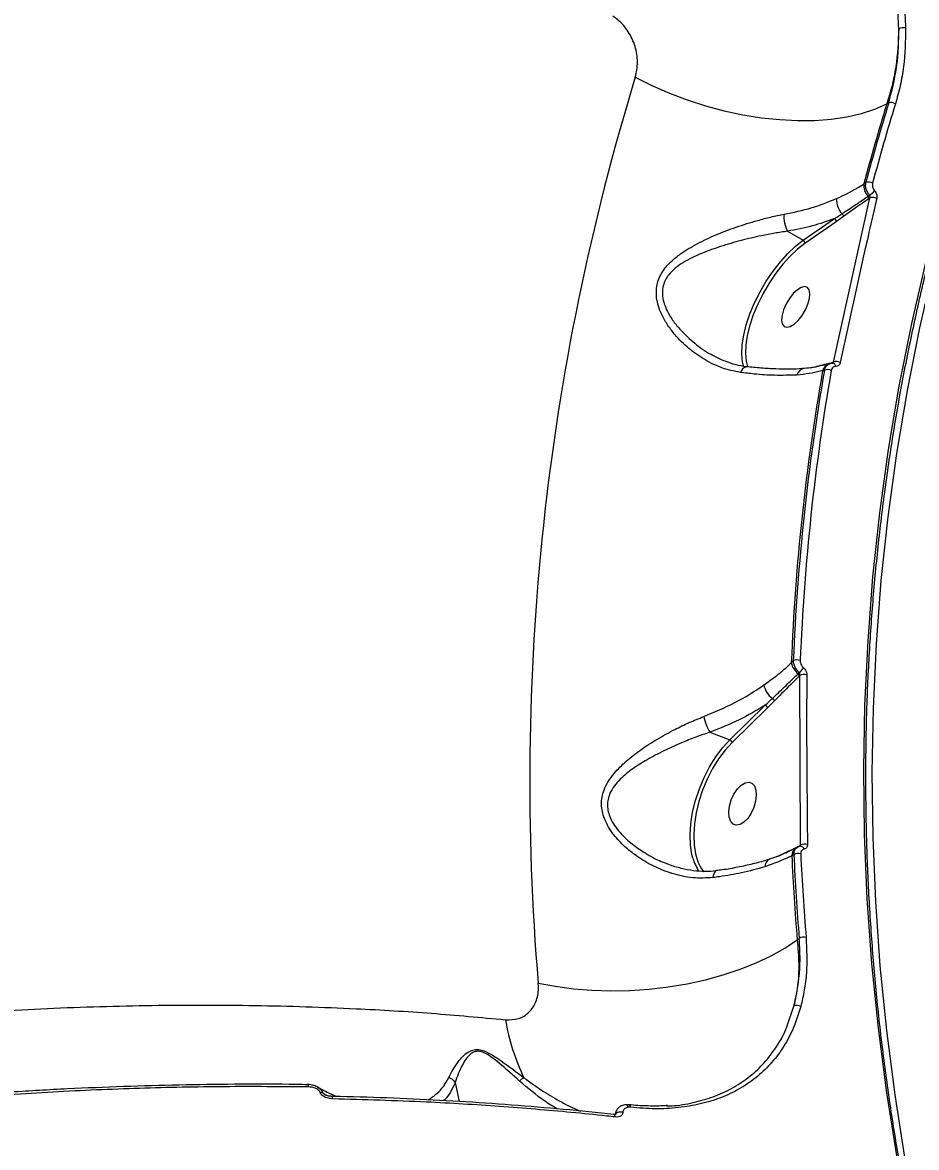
# Model space of a CAD drawing. Header units: millimetres. Extents: x -6523 to 7556, y -5559 to 6101.
# Drawn here: x -1687.2 to -1510, y 1147.5 to 1370.3 of the extents above; entities that cross this region are included whole.
import ezdxf

# ---------------------------------------------------------------- set-up
doc = ezdxf.new("R2010")
doc.units = ezdxf.units.MM
for name, color, linetype in [('DIKOM_ОБЪЕКТ', 7, 'Continuous'), ('DIKOM_РАЗМЕР_ЗОНА', 7, 'Continuous'), ('DIKOM_РАЗМЕР_ОБЪЕКТА', 7, 'Continuous')]:
    doc.layers.add(name, color=color, linetype=linetype)
doc.styles.add('style1', font='arial.ttf', dxfattribs={"width": 0.8})
doc.dimstyles.new('1-50', dxfattribs={"dimtxt": 300, "dimasz": 200, "dimexe": 100, "dimexo": 0, "dimgap": 100, "dimtad": 1, "dimtxsty": 'style1', "dimcen": 200, "dimclrd": 7, "dimclre": 7, "dimclrt": 7, "dimadec": 1, "dimazin": 2, "dimtfac": 1, "dimtmove": 0, "dimatfit": 2, "dimfxl": 0, "dimlwd": 25, "dimlwe": 18, "dimarcsym": 0})

# ---------------------------------------------------------------- blocks, each defined once
blk = doc.blocks.new('*D10')
at = {"layer": 'Defpoints', "color": 0, "transparency": 16777216}
for p in [(-1823.23, 4314.24), (3842.01, -3170.82), (6537.88, -3170.82)]:
    blk.add_point(p, dxfattribs=at)
at = {"layer": 'DIKOM_РАЗМЕР_ОБЪЕКТА', "color": 7, "lineweight": 18, "transparency": 16777216}
for p, q in [((-1823.23, 4314.24), (6637.88, 4314.24)), ((3842.01, -3170.82), (6637.88, -3170.82))]:
    blk.add_line(p, q, dxfattribs=at)
at = {"layer": 'DIKOM_РАЗМЕР_ОБЪЕКТА', "color": 7, "lineweight": 25, "transparency": 16777216}
blk.add_line((6537.88, 3914.24), (6537.88, -2770.82), dxfattribs=at)
at = {"layer": 'DIKOM_РАЗМЕР_ОБЪЕКТА', "color": 7, "transparency": 16777216}
for points in [[(6471.22, 3914.24), (6604.55, 3914.24), (6537.88, 4314.24)], [(6471.22, -2770.82), (6604.55, -2770.82), (6537.88, -3170.82)]]:
    blk.add_solid(points, dxfattribs=at)
at = {"layer": 'DIKOM_РАЗМЕР_ОБЪЕКТА', "color": 7, "transparency": 16777216, "insert": (6304.71, 207.11), "char_height": 300, "attachment_point": 5, "rotation": 90, "style": 'style1'}
blk.add_mtext('7500', dxfattribs=at)
blk = doc.blocks.new('*D13')
at = {"layer": 'Defpoints', "color": 0, "transparency": 16777216}
for p in [(-2358.18, 6101.03), (4341.71, -4605.15), (7455.88, -4605.15)]:
    blk.add_point(p, dxfattribs=at)
at = {"layer": 'DIKOM_РАЗМЕР_ЗОНА', "color": 7, "lineweight": 18, "transparency": 16777216}
for p, q in [((-2358.18, 6101.03), (7555.88, 6101.03)), ((4341.71, -4605.15), (7555.88, -4605.15))]:
    blk.add_line(p, q, dxfattribs=at)
at = {"layer": 'DIKOM_РАЗМЕР_ЗОНА', "color": 7, "lineweight": 25, "transparency": 16777216}
blk.add_line((7455.88, 5701.03), (7455.88, -4205.15), dxfattribs=at)
at = {"layer": 'DIKOM_РАЗМЕР_ЗОНА', "color": 7, "transparency": 16777216}
for points in [[(7389.22, 5701.03), (7522.55, 5701.03), (7455.88, 6101.03)], [(7389.22, -4205.15), (7522.55, -4205.15), (7455.88, -4605.15)]]:
    blk.add_solid(points, dxfattribs=at)
at = {"layer": 'DIKOM_РАЗМЕР_ЗОНА', "color": 7, "transparency": 16777216, "insert": (7222.71, 375.61), "char_height": 300, "attachment_point": 5, "rotation": 90, "style": 'style1'}
blk.add_mtext('10700', dxfattribs=at)

msp = doc.modelspace()

# ---------------------------------------------------------------- linework, layer by layer
at = {"layer": 'DIKOM_ОБЪЕКТ', "color": 7, "linetype": 'Continuous', "lineweight": 15}
for p, q in [((-1515.489, 1354.386), (-1515.869, 1354.216)), ((-1520.432, 1338.35), (-1520.021, 1338.63)), ((-1526.446, 1303.07), (-1519.22, 1335.573)), ((-1519.612, 1335.896), (-1519.295, 1336.115)), ((-1519.22, 1335.573), (-1519.445, 1335.418)), ((-1532.433, 1327.195), (-1526.233, 1331.469)), ((-1525.899, 1330.851), (-1532.1, 1326.578)), ((-1524.473, 1331.864), (-1525.899, 1330.851)), ((-1535.524, 1328.967), (-1532.433, 1327.195)), ((-1544.195, 1302.095), (-1544.396, 1302.806)), ((-1543.576, 1302.456), (-1543.484, 1302.177)), ((-1528.225, 1301.456), (-1528.599, 1301.357)), ((-1527.037, 1302.787), (-1527.276, 1302.724)), ((-1527.022, 1302.757), (-1526.64, 1302.84)), ((-1526.64, 1302.84), (-1526.576, 1302.853)), ((-1526.515, 1303.051), (-1526.446, 1303.07)), ((-1534.804, 1243.495), (-1534.4, 1243.884)), ((-1533.449, 1241.337), (-1533.211, 1241.569)), ((-1533.103, 1240.993), (-1533.178, 1240.92)), ((-1532.967, 1207.394), (-1533.103, 1240.993)), ((-1546.996, 1228.244), (-1539.976, 1235.103)), ((-1539.514, 1234.572), (-1546.534, 1227.713)), ((-1538.167, 1235.926), (-1539.514, 1234.572)), ((-1550.926, 1229.758), (-1546.996, 1228.244)), ((-1534.298, 1205.504), (-1534.701, 1205.302)), ((-1533.515, 1206.996), (-1533.836, 1206.835)), ((-1533.187, 1207.282), (-1532.967, 1207.394)), ((-1533.629, 1188.619), (-1533.233, 1188.936)), ((-1535.643, 1171.613), (-1534.271, 1175.493)), ((-1630.742, 1159.997), (-1630.772, 1159.995)), ((-1601.393, 1160.363), (-1600.623, 1156.615)), ((-1566.603, 1155.474), (-1567.037, 1155.482)), ((-1566.964, 1155.971), (-1566.998, 1155.973))]:
    msp.add_line(p, q, dxfattribs=at)
at = {"layer": 'DIKOM_ОБЪЕКТ', "color": 7, "linetype": 'Continuous', "lineweight": 15, "flags": 128}
for points in [[(-1511.441, 1132.799), (-1513.849, 1145.563), (-1515.885, 1158.352), (-1517.545, 1171.158), (-1518.83, 1183.972), (-1519.738, 1196.785), (-1520.269, 1209.59), (-1520.422, 1222.378), (-1520.198, 1235.14), (-1519.596, 1247.869), (-1518.618, 1260.556), (-1517.262, 1273.192), (-1515.532, 1285.77), (-1513.427, 1298.28), (-1510.948, 1310.716), (-1508.099, 1323.068), (-1504.88, 1335.328), (-1501.293, 1347.49), (-1497.341, 1359.544), (-1493.027, 1371.482), (-1488.354, 1383.298), (-1483.323, 1394.983)], [(-1481.84, 1393.84), (-1486.855, 1382.19), (-1491.514, 1370.41), (-1495.815, 1358.508), (-1499.755, 1346.49), (-1503.331, 1334.365), (-1506.54, 1322.141), (-1509.381, 1309.826), (-1511.852, 1297.428), (-1513.951, 1284.955), (-1515.676, 1272.416), (-1517.027, 1259.817), (-1518.003, 1247.169), (-1518.603, 1234.479), (-1518.827, 1221.754), (-1518.674, 1209.005), (-1518.144, 1196.239), (-1517.239, 1183.464), (-1515.958, 1170.688), (-1514.303, 1157.921), (-1512.274, 1145.171), (-1509.873, 1132.445)], [(-1565.711, 1359.484), (-1562.413, 1357.831), (-1558.97, 1356.327), (-1555.415, 1354.985), (-1551.779, 1353.817), (-1548.096, 1352.833), (-1544.399, 1352.043), (-1540.722, 1351.454), (-1537.098, 1351.071), (-1533.561, 1350.897), (-1530.143, 1350.935), (-1526.874, 1351.184), (-1523.785, 1351.642), (-1520.905, 1352.304), (-1518.258, 1353.165), (-1515.869, 1354.216)], [(-1544.396, 1302.806), (-1544.463, 1303.136), (-1544.613, 1304.697), (-1544.536, 1306.467), (-1544.236, 1308.405), (-1543.718, 1310.471), (-1542.994, 1312.618), (-1542.08, 1314.8), (-1540.996, 1316.969), (-1539.765, 1319.077), (-1538.414, 1321.079), (-1536.974, 1322.93), (-1535.475, 1324.59), (-1533.95, 1326.022), (-1532.433, 1327.195)], [(-1532.1, 1326.578), (-1533.571, 1325.44), (-1535.049, 1324.051), (-1536.502, 1322.441), (-1537.899, 1320.647), (-1539.209, 1318.706), (-1540.402, 1316.661), (-1541.454, 1314.558), (-1542.34, 1312.442), (-1543.043, 1310.36), (-1543.545, 1308.357), (-1543.836, 1306.477), (-1543.91, 1304.761), (-1543.765, 1303.247), (-1543.576, 1302.456)], [(-1531.192, 1315.628), (-1531.104, 1316.595), (-1531.244, 1317.35), (-1531.6, 1317.832), (-1532.143, 1318.001), (-1532.83, 1317.844), (-1533.605, 1317.374), (-1534.405, 1316.629), (-1535.165, 1315.669), (-1535.824, 1314.572), (-1536.328, 1313.427), (-1536.637, 1312.326), (-1536.725, 1311.359), (-1536.586, 1310.605), (-1536.23, 1310.123), (-1535.686, 1309.954), (-1534.999, 1310.11), (-1534.224, 1310.58), (-1533.424, 1311.325), (-1532.664, 1312.285), (-1532.005, 1313.382), (-1531.501, 1314.528), (-1531.192, 1315.628)], [(-1525.98, 1302.209), (-1526.025, 1302.361), (-1526.085, 1302.499), (-1526.158, 1302.617), (-1526.243, 1302.714), (-1526.336, 1302.787), (-1526.435, 1302.833), (-1526.538, 1302.85), (-1526.64, 1302.84)], [(-1554.305, 1204.834), (-1554.48, 1205.517), (-1554.774, 1207.385), (-1554.85, 1209.437), (-1554.707, 1211.627), (-1554.349, 1213.908), (-1553.783, 1216.23), (-1553.022, 1218.541), (-1552.082, 1220.792), (-1550.984, 1222.933), (-1549.752, 1224.917), (-1548.413, 1226.7), (-1546.996, 1228.244)], [(-1546.534, 1227.713), (-1547.908, 1226.215), (-1549.206, 1224.486), (-1550.401, 1222.562), (-1551.466, 1220.486), (-1552.377, 1218.304), (-1553.115, 1216.062), (-1553.664, 1213.811), (-1554.011, 1211.599), (-1554.149, 1209.475), (-1554.075, 1207.486), (-1553.791, 1205.674), (-1553.302, 1204.08), (-1552.863, 1203.145)], [(-1541.742, 1217.264), (-1541.884, 1216.084), (-1542.235, 1214.865), (-1542.767, 1213.707), (-1543.436, 1212.704), (-1544.189, 1211.936), (-1544.963, 1211.466), (-1545.698, 1211.332), (-1546.332, 1211.545), (-1546.815, 1212.087), (-1547.108, 1212.915), (-1547.186, 1213.962), (-1547.044, 1215.142), (-1546.693, 1216.361), (-1546.161, 1217.519), (-1545.492, 1218.522), (-1544.739, 1219.29), (-1543.964, 1219.76), (-1543.23, 1219.894), (-1542.596, 1219.681), (-1542.113, 1219.139), (-1541.82, 1218.311), (-1541.742, 1217.264)], [(-1552.863, 1203.145), (-1552.62, 1202.739), (-1552.151, 1202.099)], [(-1549.644, 1202.319), (-1549.714, 1202.3), (-1549.888, 1202.188), (-1550.04, 1201.991), (-1550.165, 1201.715), (-1550.259, 1201.371), (-1550.318, 1200.971)], [(-1584.95, 1180.094), (-1581.544, 1179.442), (-1577.991, 1178.967), (-1574.324, 1178.673), (-1570.574, 1178.564), (-1566.777, 1178.64), (-1562.968, 1178.899), (-1559.18, 1179.341), (-1555.449, 1179.961), (-1551.808, 1180.753), (-1548.291, 1181.71), (-1544.93, 1182.824), (-1541.755, 1184.083), (-1538.796, 1185.478), (-1536.079, 1186.994), (-1533.629, 1188.619)], [(-1630.441, 1159.508), (-1630.479, 1159.658), (-1630.527, 1159.786), (-1630.583, 1159.886), (-1630.645, 1159.956), (-1630.711, 1159.992), (-1630.742, 1159.997)], [(-1625.646, 1157.157), (-1625.686, 1157.316), (-1625.738, 1157.448), (-1625.799, 1157.549), (-1625.867, 1157.616), (-1625.939, 1157.645), (-1625.96, 1157.646)], [(-1568.183, 1154.491), (-1568.451, 1154.539), (-1568.734, 1154.542), (-1569.011, 1154.502), (-1569.259, 1154.42), (-1569.458, 1154.304), (-1569.591, 1154.163), (-1569.624, 1154.1)], [(-1566.603, 1155.474), (-1566.644, 1155.625), (-1566.699, 1155.754), (-1566.767, 1155.855), (-1566.846, 1155.927), (-1566.933, 1155.966), (-1566.964, 1155.971)], [(-1569.665, 1153.562), (-1569.708, 1153.721), (-1569.767, 1153.855), (-1569.84, 1153.958), (-1569.924, 1154.026), (-1570.017, 1154.057), (-1570.033, 1154.058)]]:
    msp.add_lwpolyline(points, dxfattribs=at)
at = {"layer": 'DIKOM_ОБЪЕКТ', "color": 7, "linetype": 'Continuous', "lineweight": 15}
for centre, radius, start, end in [((-1512.643, 1367.029), 2.254, 77.10668, 112.5269), ((-1111.979, 1220.096), 474.659, 162.92293, 184.83442), ((-1101.179, 1226.375), 433.948, 162.86648, 165.04632), ((-1101.266, 1226.713), 433.453, 162.86942, 165.03669), ((-1100.852, 1226.818), 432.499, 162.86957, 165.03678), ((-1515.007, 1352.941), 1.523, 56.35064, 108.43071), ((-1517.312, 1338.029), 3.137, 174.11729, 222.82692), ((-1519.5, 1337.179), 1.542, 58.10938, 109.7555), ((-1522.712, 1341.257), 6.174, 303.60646, 315.81555), ((-1521.897, 1335.132), 3.93, 175.21331, 223.39371), ((-1520.076, 1335.466), 0.633, 355.68773, 42.84589), ((-1518.671, 1334.085), 1.586, 59.85095, 110.2514), ((-1530.597, 1331.758), 5.662, 174.05601, 209.53112), ((-1525.147, 1331.885), 0.674, 358.23346, 54.22073), ((-1526.565, 1330.89), 0.667, 356.64772, 60.10732), ((-1532.766, 1326.617), 0.667, 356.64457, 60.11509), ((-1543.447, 1300.722), 1.436, 99.10874, 168.55033), ((-1098.135, 1225.928), 437.023, 170.06111, 177.69622), ((-1097.953, 1226.194), 436.805, 170.07839, 177.679), ((-1531.965, 1300.038), 1.773, 99.18847, 164.92547), ((-1097.573, 1226.304), 435.817, 170.07826, 177.67911), ((-1526.732, 1300.874), 1.928, 106.3903, 165.49116), ((-1527.611, 1299.994), 1.585, 62.2012, 112.80788), ((-1526.915, 1303.184), 0.422, 308.56685, 341.73255), ((-1525.863, 1301.645), 1.539, 60.06002, 112.25346), ((-1531.195, 1244.256), 3.688, 191.91201, 232.32833), ((-1533.639, 1242.414), 1.655, 68.46318, 117.34954), ((-1533.902, 1240.746), 0.745, 13.51807, 52.54118), ((-1535.937, 1244.824), 4.245, 309.93915, 326.83334), ((-1532.304, 1239.482), 1.709, 70.41219, 117.84963), ((-1535.454, 1240.246), 4.939, 193.25138, 230.83675), ((-1540.269, 1234.382), 0.778, 14.12359, 67.95279), ((-1538.938, 1235.703), 0.802, 16.18219, 62.93426), ((-1542.605, 1234.87), 9.766, 191.84413, 211.56531), ((-1547.289, 1227.523), 0.778, 14.1246, 67.94541), ((-1532.144, 1205.958), 1.655, 70.63363, 119.82391), ((-1532.949, 1205.324), 1.752, 120.41516, 180.73132), ((-1533.439, 1204.033), 1.703, 72.64404, 120.29667), ((-1084.796, 1226.087), 449.973, 182.62171, 184.73584), ((-1533.585, 1207.304), 0.398, 326.01191, 356.88373), ((-1532.973, 1206.431), 0.732, 14.04729, 91.84268), ((-1084.456, 1226.194), 448.944, 182.62163, 184.73587), ((-1546.133, 1207.04), 8.464, 195.11023, 214.66737), ((-1538.452, 1203.187), 1.557, 115.01333, 182.78456), ((-1084.718, 1225.833), 450.45, 182.61241, 184.73897), ((-1532.33, 1187.466), 1.725, 74.46073, 121.55494), ((-1533.642, 1174.384), 1.275, 55.71443, 119.59207), ((-1549.237, 1180.009), 42.829, 189.66102, 205.84043), ((-1585.858, 1157.982), 3.872, 119.82663, 136.032), ((-1627.981, 1157.46), 0.937, 69.16201, 99.59784), ((-1567.65, 1155.361), 0.625, 11.21063, 84.15661)]:
    msp.add_arc(centre, radius, start, end, dxfattribs=at)
for points, knots in [([(-1538.543, 1417.119), (-1536.884, 1415.971), (-1533.693, 1413.762), (-1529.395, 1409.814), (-1525.565, 1405.587), (-1522.147, 1400.976), (-1519.193, 1396.045), (-1516.719, 1390.868), (-1514.748, 1385.523), (-1513.326, 1380.082), (-1512.394, 1374.612), (-1512.225, 1371.02), (-1512.14, 1369.226)], [0, 0, 0, 0, 0.1070827, 0.205973, 0.305184, 0.404077, 0.5033369, 0.6029174, 0.7021792, 0.801347, 0.9008328, 1, 1, 1, 1]), ([(-1513.507, 1369.111), (-1513.588, 1370.869), (-1513.751, 1374.39), (-1514.659, 1379.751), (-1516.046, 1385.084), (-1517.971, 1390.322), (-1520.389, 1395.393), (-1523.276, 1400.224), (-1526.618, 1404.739), (-1530.363, 1408.878), (-1534.567, 1412.743), (-1537.688, 1414.904), (-1539.311, 1416.028)], [0, 0, 0, 0, 0.099279, 0.1988747, 0.2981534, 0.3974215, 0.4970079, 0.5962722, 0.6950876, 0.7942211, 0.8930326, 1, 1, 1, 1]), ([(-1511.057, 1132.515), (-1511.462, 1134.549), (-1512.638, 1140.453), (-1514.35, 1150.246), (-1516.087, 1161.893), (-1517.51, 1173.553), (-1518.622, 1185.218), (-1519.421, 1196.882), (-1519.906, 1208.538), (-1520.079, 1220.181), (-1519.939, 1231.803), (-1519.485, 1243.399), (-1518.718, 1254.963), (-1517.638, 1266.487), (-1516.247, 1277.966), (-1514.544, 1289.394), (-1512.531, 1300.764), (-1510.208, 1312.069), (-1507.578, 1323.305), (-1504.641, 1334.465), (-1501.399, 1345.542), (-1497.853, 1356.53), (-1494.008, 1367.425), (-1489.859, 1378.218), (-1486.149, 1387.171), (-1483.783, 1392.508), (-1482.982, 1394.315)], [0, 0, 0, 0, 0.0228195, 0.0662223, 0.1096263, 0.1530308, 0.1964359, 0.2398417, 0.2832479, 0.3266542, 0.3700613, 0.4134688, 0.4568766, 0.5002847, 0.5436932, 0.5871018, 0.6305108, 0.6739199, 0.7173289, 0.7607384, 0.8041475, 0.8475569, 0.8909662, 0.9343752, 0.9777839, 1, 1, 1, 1]), ([(-1565.711, 1359.484), (-1565.505, 1360.463), (-1565.099, 1362.399), (-1565.618, 1365.584), (-1566.958, 1368.537), (-1568.655, 1370.519), (-1569.821, 1371.339), (-1570.144, 1371.566)], [0, 0, 0, 0, 0.2385266, 0.471338, 0.6968078, 0.9159918, 1, 1, 1, 1]), ([(-1513.507, 1369.111), (-1513.625, 1366.554), (-1513.804, 1362.68), (-1514.787, 1357.766), (-1515.509, 1355.399), (-1515.869, 1354.216)], [0, 0, 0, 0, 0.4927809, 0.7463909, 1, 1, 1, 1]), ([(-1515.489, 1354.386), (-1514.899, 1356.687), (-1514.006, 1360.17), (-1513.527, 1365.19), (-1513.513, 1367.804), (-1513.507, 1369.111)], [0, 0, 0, 0, 0.4928098, 0.7464041, 1, 1, 1, 1]), ([(-1512.14, 1369.226), (-1512.201, 1366.645), (-1512.293, 1362.735), (-1513.165, 1357.782), (-1513.831, 1355.4), (-1514.163, 1354.209)], [0, 0, 0, 0, 0.4927647, 0.7463789, 1, 1, 1, 1]), ([(-1525.813, 1335.46), (-1524.142, 1336.237), (-1522.247, 1337.118), (-1520.623, 1338.22), (-1520.432, 1338.35)], [0, 0, 0, 0, 0.8821468, 1, 1, 1, 1]), ([(-1519.295, 1336.115), (-1519.36, 1336.197), (-1519.6, 1336.497), (-1519.912, 1337.1), (-1520.115, 1337.907), (-1520.052, 1338.389), (-1520.021, 1338.63)], [0, 0, 0, 0, 0.1106115, 0.4063268, 0.7035227, 1, 1, 1, 1]), ([(-1518.685, 1338.488), (-1518.709, 1338.34), (-1518.758, 1338.044), (-1518.648, 1337.551), (-1518.466, 1337.185), (-1518.324, 1337.003), (-1518.285, 1336.954)], [0, 0, 0, 0, 0.2969077, 0.5940609, 0.8895016, 1, 1, 1, 1]), ([(-1518.285, 1336.954), (-1518.255, 1336.917), (-1518.121, 1336.749), (-1517.938, 1336.4), (-1517.815, 1335.907), (-1517.855, 1335.607), (-1517.875, 1335.457)], [0, 0, 0, 0, 0.0855841, 0.3893592, 0.6948235, 1, 1, 1, 1]), ([(-1536.229, 1332.344), (-1534.391, 1332.726), (-1530.673, 1333.498), (-1527.446, 1334.801), (-1525.813, 1335.46)], [0, 0, 0, 0, 0.4942435, 1, 1, 1, 1]), ([(-1517.875, 1335.457), (-1518.004, 1334.899), (-1518.649, 1332.11), (-1521.142, 1321.237), (-1523.357, 1311.003), (-1525.094, 1302.979)], [0, 0, 0, 0, 0.0512259, 0.2561279, 1, 1, 1, 1]), ([(-1524.753, 1332.432), (-1524.539, 1332.575), (-1523.469, 1333.289), (-1521.746, 1334.437), (-1520.267, 1335.448), (-1519.612, 1335.896)], [0, 0, 0, 0, 0.1222809, 0.6114398, 1, 1, 1, 1]), ([(-1519.445, 1335.418), (-1519.888, 1335.112), (-1521.56, 1333.956), (-1523.239, 1332.751), (-1524.473, 1331.864)], [0, 0, 0, 0, 0.2646969, 1, 1, 1, 1]), ([(-1519.22, 1335.573), (-1519.205, 1335.63), (-1519.173, 1335.74), (-1519.192, 1335.919), (-1519.243, 1336.044), (-1519.286, 1336.102), (-1519.295, 1336.115)], [0, 0, 0, 0, 0.3131145, 0.6196297, 0.9170715, 1, 1, 1, 1]), ([(-1544.855, 1301.007), (-1546.149, 1301.273), (-1548.786, 1301.814), (-1552.354, 1303.658), (-1555.556, 1306.018), (-1557.918, 1308.449), (-1559.608, 1310.791), (-1560.632, 1312.7), (-1561.288, 1314.555), (-1561.654, 1316.638), (-1561.394, 1319.091), (-1560.167, 1321.359), (-1558.535, 1323.118), (-1556.394, 1324.823), (-1553.463, 1326.563), (-1549.733, 1328.298), (-1545.714, 1329.835), (-1542.044, 1330.988), (-1538.847, 1331.828), (-1537.106, 1332.171), (-1536.229, 1332.344)], [0, 0, 0, 0, 0.0741115, 0.1510352, 0.2205978, 0.2917253, 0.3343343, 0.3775445, 0.410057, 0.443259, 0.4962511, 0.5490831, 0.5885346, 0.6289776, 0.6961134, 0.7650064, 0.8354338, 0.9076275, 0.9534373, 1, 1, 1, 1]), ([(-1526.233, 1331.469), (-1526.018, 1331.605), (-1525.523, 1331.918), (-1525.031, 1332.247), (-1524.753, 1332.432)], [0, 0, 0, 0, 0.4352887, 1, 1, 1, 1]), ([(-1526.233, 1331.469), (-1527.684, 1330.958), (-1530.609, 1329.929), (-1533.877, 1329.29), (-1535.524, 1328.967)], [0, 0, 0, 0, 0.4960551, 1, 1, 1, 1]), ([(-1535.524, 1328.967), (-1536.371, 1328.846), (-1538.08, 1328.602), (-1541.182, 1328), (-1544.799, 1327.152), (-1548.721, 1326.021), (-1552.431, 1324.699), (-1555.313, 1323.36), (-1557.461, 1321.971), (-1559.059, 1320.539), (-1560.261, 1318.586), (-1560.443, 1316.411), (-1560.006, 1314.555), (-1559.285, 1312.879), (-1558.185, 1311.129), (-1556.426, 1308.974), (-1553.96, 1306.754), (-1551.865, 1305.14), (-1550.663, 1304.572), (-1550.609, 1304.547)], [0, 0, 0, 0, 0.05525061, 0.11136473, 0.19657794, 0.28377232, 0.36381658, 0.44553929, 0.49070324, 0.53690934, 0.59509474, 0.65298531, 0.68937532, 0.72689051, 0.77659538, 0.82714429, 0.91072142, 0.99600794, 1, 1, 1, 1]), ([(-1543.673, 1302.134), (-1544.371, 1302.243), (-1545.811, 1302.468), (-1547.96, 1303.209), (-1549.583, 1303.91), (-1550.44, 1304.451), (-1550.608, 1304.557)], [0, 0, 0, 0, 0.29015433, 0.59879951, 0.92121258, 1, 1, 1, 1]), ([(-1532.268, 1301.803), (-1532.382, 1301.791), (-1533.264, 1301.698), (-1535.129, 1301.648), (-1537.861, 1301.671), (-1540.716, 1301.83), (-1542.715, 1302.048), (-1543.675, 1302.153)], [0, 0, 0, 0, 0.0361069, 0.2788427, 0.5241903, 0.7714029, 1, 1, 1, 1]), ([(-1528.599, 1301.357), (-1528.762, 1301.318), (-1529.593, 1301.118), (-1531.23, 1300.755), (-1532.86, 1300.585), (-1533.678, 1300.5)], [0, 0, 0, 0, 0.1088978, 0.5528098, 1, 1, 1, 1]), ([(-1527.298, 1302.725), (-1527.714, 1302.615), (-1528.717, 1302.353), (-1530.405, 1301.976), (-1531.672, 1301.855), (-1532.25, 1301.8)], [0, 0, 0, 0, 0.2788321, 0.6706854, 1, 1, 1, 1]), ([(-1531.09, 1301.919), (-1530.649, 1302.019), (-1529.137, 1302.361), (-1527.603, 1302.765), (-1526.515, 1303.051)], [0, 0, 0, 0, 0.2911751, 1, 1, 1, 1]), ([(-1528.225, 1301.456), (-1528.202, 1301.543), (-1528.115, 1301.869), (-1527.825, 1302.335), (-1527.414, 1302.693), (-1527.11, 1302.742), (-1527.022, 1302.757)], [0, 0, 0, 0, 0.1327679, 0.4958289, 0.8545672, 1, 1, 1, 1]), ([(-1525.98, 1302.209), (-1526.109, 1302.193), (-1526.368, 1302.162), (-1526.666, 1301.919), (-1526.819, 1301.64), (-1526.86, 1301.448), (-1526.871, 1301.397)], [0, 0, 0, 0, 0.29544394, 0.59038071, 0.89014906, 1, 1, 1, 1]), ([(-1526.535, 1302.861), (-1526.51, 1302.881), (-1526.457, 1302.923), (-1526.442, 1303.006), (-1526.445, 1303.059), (-1526.446, 1303.07)], [0, 0, 0, 0, 0.4249928, 0.8790361, 1, 1, 1, 1]), ([(-1525.094, 1302.979), (-1525.103, 1302.943), (-1525.145, 1302.768), (-1525.292, 1302.5), (-1525.59, 1302.257), (-1525.85, 1302.225), (-1525.98, 1302.209)], [0, 0, 0, 0, 0.0810601, 0.3908208, 0.6951471, 1, 1, 1, 1]), ([(-1533.678, 1300.5), (-1535.121, 1300.452), (-1537.762, 1300.364), (-1541.611, 1300.616), (-1543.951, 1300.898), (-1544.855, 1301.007)], [0, 0, 0, 0, 0.4251179, 0.7780756, 1, 1, 1, 1]), ([(-1540.261, 1239.114), (-1539.392, 1239.733), (-1537.646, 1240.975), (-1535.89, 1242.448), (-1534.982, 1243.324), (-1534.804, 1243.495)], [0, 0, 0, 0, 0.4439016, 0.8911113, 1, 1, 1, 1]), ([(-1533.211, 1241.569), (-1533.267, 1241.62), (-1533.529, 1241.86), (-1533.938, 1242.38), (-1534.314, 1243.148), (-1534.371, 1243.639), (-1534.4, 1243.884)], [0, 0, 0, 0, 0.0813847, 0.3857953, 0.6937259, 1, 1, 1, 1]), ([(-1533.032, 1243.953), (-1533.024, 1243.798), (-1533.008, 1243.487), (-1532.805, 1243.005), (-1532.57, 1242.681), (-1532.415, 1242.533), (-1532.383, 1242.502)], [0, 0, 0, 0, 0.3077251, 0.6158822, 0.9191117, 1, 1, 1, 1]), ([(-1538.573, 1236.417), (-1538.368, 1236.613), (-1537.345, 1237.591), (-1535.625, 1239.225), (-1534.14, 1240.666), (-1533.449, 1241.337)], [0, 0, 0, 0, 0.1178861, 0.5894761, 1, 1, 1, 1]), ([(-1533.103, 1240.993), (-1533.092, 1241.06), (-1533.07, 1241.19), (-1533.103, 1241.386), (-1533.162, 1241.51), (-1533.205, 1241.562), (-1533.211, 1241.569)], [0, 0, 0, 0, 0.334473, 0.6549445, 0.9517984, 1, 1, 1, 1]), ([(-1532.383, 1242.502), (-1532.362, 1242.482), (-1532.219, 1242.347), (-1531.987, 1242.043), (-1531.77, 1241.563), (-1531.744, 1241.249), (-1531.731, 1241.092)], [0, 0, 0, 0, 0.052404, 0.3650507, 0.6827303, 1, 1, 1, 1]), ([(-1531.731, 1241.092), (-1531.735, 1240.515), (-1531.753, 1237.629), (-1531.795, 1226.378), (-1531.683, 1215.807), (-1531.595, 1207.519)], [0, 0, 0, 0, 0.051225, 0.2561276, 1, 1, 1, 1]), ([(-1552.163, 1232.866), (-1550.066, 1233.746), (-1545.812, 1235.533), (-1542.052, 1237.857), (-1540.271, 1239.107), (-1540.261, 1239.114)], [0, 0, 0, 0, 0.491394, 0.9970661, 1, 1, 1, 1]), ([(-1533.178, 1240.92), (-1534.36, 1239.756), (-1536.027, 1238.114), (-1537.685, 1236.42), (-1538.167, 1235.926)], [0, 0, 0, 0, 0.7088269, 1, 1, 1, 1]), ([(-1539.976, 1235.103), (-1541.665, 1234.105), (-1545.077, 1232.088), (-1548.963, 1230.54), (-1550.926, 1229.758)], [0, 0, 0, 0, 0.4947672, 1, 1, 1, 1]), ([(-1539.976, 1235.103), (-1539.769, 1235.293), (-1539.298, 1235.724), (-1538.833, 1236.168), (-1538.573, 1236.417)], [0, 0, 0, 0, 0.44033, 1, 1, 1, 1]), ([(-1550.318, 1200.971), (-1551.649, 1200.9), (-1554.366, 1200.754), (-1557.168, 1201.388), (-1559.786, 1202.207), (-1562.217, 1203.204), (-1565.28, 1205.022), (-1567.899, 1207.11), (-1569.752, 1209.073), (-1571.053, 1210.953), (-1572.052, 1212.964), (-1572.599, 1215.502), (-1572.127, 1218.019), (-1571.12, 1220.023), (-1569.695, 1221.967), (-1567.567, 1224.066), (-1564.682, 1226.293), (-1561.431, 1228.391), (-1558.177, 1230.186), (-1555.056, 1231.702), (-1553.133, 1232.476), (-1552.163, 1232.866)], [0, 0, 0, 0, 0.07132, 0.145534, 0.1511419, 0.2166833, 0.2835498, 0.3372078, 0.3918217, 0.4251657, 0.4591148, 0.5134579, 0.5679413, 0.6040752, 0.6411283, 0.7022455, 0.7649119, 0.8302394, 0.8968705, 0.9479892, 1, 1, 1, 1]), ([(-1550.926, 1229.758), (-1551.868, 1229.44), (-1553.768, 1228.798), (-1556.84, 1227.563), (-1560.098, 1226.087), (-1563.328, 1224.388), (-1566.256, 1222.55), (-1568.41, 1220.828), (-1569.893, 1219.171), (-1570.93, 1217.486), (-1571.432, 1215.274), (-1570.862, 1213.029), (-1569.85, 1211.255), (-1568.529, 1209.576), (-1566.647, 1207.798), (-1564.017, 1205.933), (-1561.593, 1204.542), (-1559.937, 1203.948), (-1559.437, 1203.768)], [0, 0, 0, 0, 0.0650589, 0.1311919, 0.214271, 0.2988391, 0.3750907, 0.4528771, 0.496043, 0.5402757, 0.6031216, 0.6658826, 0.7055701, 0.7462685, 0.8127783, 0.8806381, 0.9639064, 1, 1, 1, 1]), ([(-1533.853, 1206.833), (-1534.358, 1206.583), (-1535.523, 1206.006), (-1537.3, 1205.2), (-1538.602, 1204.785), (-1539.121, 1204.62)], [0, 0, 0, 0, 0.3151492, 0.7267879, 1, 1, 1, 1]), ([(-1537.719, 1205.09), (-1536.642, 1205.596), (-1535.133, 1206.304), (-1533.62, 1207.065), (-1533.187, 1207.282)], [0, 0, 0, 0, 0.71374879, 1, 1, 1, 1]), ([(-1534.298, 1205.504), (-1534.295, 1205.604), (-1534.285, 1205.948), (-1534.111, 1206.456), (-1533.817, 1206.859), (-1533.561, 1206.948), (-1533.496, 1206.971)], [0, 0, 0, 0, 0.1499116, 0.5137728, 0.8763911, 1, 1, 1, 1]), ([(-1532.994, 1207.143), (-1533.063, 1207.139), (-1533.245, 1207.129), (-1533.4, 1207.03), (-1533.495, 1206.969)], [0, 0, 0, 0, 0.3810618, 1, 1, 1, 1]), ([(-1533.065, 1207.145), (-1533.053, 1207.149), (-1533.005, 1207.166), (-1532.964, 1207.238), (-1532.954, 1207.324), (-1532.964, 1207.38), (-1532.967, 1207.394)], [0, 0, 0, 0, 0.1304053, 0.4986597, 0.8777458, 1, 1, 1, 1]), ([(-1532.264, 1206.609), (-1532.38, 1206.575), (-1532.613, 1206.506), (-1532.842, 1206.224), (-1532.932, 1205.92), (-1532.931, 1205.718), (-1532.93, 1205.659)], [0, 0, 0, 0, 0.2927395, 0.5851179, 0.8788607, 1, 1, 1, 1]), ([(-1531.595, 1207.519), (-1531.596, 1207.474), (-1531.599, 1207.286), (-1531.685, 1206.994), (-1531.914, 1206.712), (-1532.147, 1206.643), (-1532.264, 1206.609)], [0, 0, 0, 0, 0.0963697, 0.398564, 0.6990896, 1, 1, 1, 1]), ([(-1549.639, 1202.323), (-1549.653, 1202.32), (-1550.386, 1202.173), (-1551.918, 1202.157), (-1554.239, 1202.283), (-1556.645, 1202.773), (-1558.403, 1203.261), (-1559.322, 1203.669), (-1559.447, 1203.724)], [0, 0, 0, 0, 0.0042025, 0.2268359, 0.4604706, 0.7052335, 0.9599262, 1, 1, 1, 1]), ([(-1540.007, 1203.112), (-1541.533, 1202.686), (-1544.351, 1201.901), (-1547.944, 1201.28), (-1549.887, 1201.027), (-1550.318, 1200.971)], [0, 0, 0, 0, 0.4786889, 0.8843777, 1, 1, 1, 1]), ([(-1539.134, 1204.611), (-1539.321, 1204.547), (-1540.346, 1204.197), (-1542.423, 1203.653), (-1545.367, 1203.004), (-1547.795, 1202.568), (-1549.27, 1202.39), (-1549.649, 1202.344)], [0, 0, 0, 0, 0.06190412, 0.33983855, 0.62026973, 0.90258493, 1, 1, 1, 1]), ([(-1534.701, 1205.302), (-1534.888, 1205.21), (-1536.477, 1204.435), (-1538.353, 1203.732), (-1540.007, 1203.112)], [0, 0, 0, 0, 0.1178526, 1, 1, 1, 1]), ([(-1534.271, 1175.493), (-1533.837, 1177.57), (-1533.18, 1180.716), (-1533.02, 1185.313), (-1533.162, 1187.728), (-1533.233, 1188.936)], [0, 0, 0, 0, 0.4928069, 0.7464011, 1, 1, 1, 1]), ([(-1533.629, 1188.619), (-1533.497, 1187.044), (-1533.239, 1183.947), (-1533.46, 1179.539), (-1534, 1176.847), (-1534.271, 1175.493)], [0, 0, 0, 0, 0.3395391, 0.6677568, 1, 1, 1, 1]), ([(-1531.868, 1189.128), (-1531.772, 1186.75), (-1531.627, 1183.148), (-1532.169, 1178.653), (-1532.672, 1176.51), (-1532.923, 1175.438)], [0, 0, 0, 0, 0.4927631, 0.7463818, 1, 1, 1, 1]), ([(-1591.459, 1172.822), (-1590.568, 1172.833), (-1588.757, 1172.855), (-1586.646, 1174.202), (-1585.275, 1176.321), (-1584.864, 1178.449), (-1584.932, 1179.763), (-1584.95, 1180.094)], [0, 0, 0, 0, 0.2187136, 0.4447878, 0.6794139, 0.9192009, 1, 1, 1, 1]), ([(-2112.989, 1000.212), (-2111.196, 1002.5), (-2106.491, 1008.505), (-2097.648, 1018.134), (-2086.615, 1029.058), (-2074.625, 1039.713), (-2061.8, 1050.071), (-2048.203, 1060.11), (-2033.616, 1069.992), (-2018.05, 1079.677), (-2001.534, 1089.126), (-1984.429, 1098.133), (-1966.806, 1106.679), (-1948.747, 1114.752), (-1929.964, 1122.484), (-1910.491, 1129.832), (-1890.381, 1136.763), (-1870.064, 1143.127), (-1849.616, 1148.916), (-1829.109, 1154.135), (-1808.224, 1158.866), (-1787.017, 1163.071), (-1765.556, 1166.725), (-1744.294, 1169.751), (-1723.298, 1172.152), (-1702.63, 1173.947), (-1681.972, 1175.162), (-1661.397, 1175.77), (-1640.978, 1175.759), (-1622.558, 1175.16), (-1606.043, 1174.175), (-1596.323, 1173.273), (-1591.459, 1172.822)], [0, 0, 0, 0, 0.0213228, 0.0559646, 0.0906346, 0.1252762, 0.1589413, 0.1926322, 0.2262974, 0.2609395, 0.2956095, 0.3302517, 0.3639413, 0.3976567, 0.4313464, 0.4660119, 0.5007054, 0.535371, 0.569116, 0.6028868, 0.6366318, 0.6713525, 0.7061012, 0.7408219, 0.7746512, 0.8085064, 0.8423357, 0.8771408, 0.9119739, 0.9467791, 0.9733646, 1, 1, 1, 1]), ([(-1532.923, 1175.438), (-1533.429, 1173.835), (-1534.362, 1170.879), (-1536.469, 1167.12), (-1538.887, 1163.966), (-1541.761, 1161.262), (-1545.065, 1159.039), (-1548.751, 1157.3), (-1552.788, 1156.051), (-1557.147, 1155.331), (-1561.752, 1155.08), (-1564.988, 1155.343), (-1566.603, 1155.474)], [0, 0, 0, 0, 0.1166817, 0.2150828, 0.3137982, 0.4122013, 0.5100609, 0.6082281, 0.7060856, 0.8039539, 0.9021338, 1, 1, 1, 1]), ([(-1559.542, 1155.745), (-1559.023, 1155.764), (-1556.996, 1155.837), (-1553.707, 1156.475), (-1549.746, 1157.675), (-1546.143, 1159.392), (-1542.914, 1161.576), (-1540.094, 1164.226), (-1537.763, 1167.349), (-1536.257, 1169.816), (-1535.727, 1171.367), (-1535.643, 1171.613)], [0, 0, 0, 0, 0.0454132, 0.177645, 0.3099445, 0.4426602, 0.5749668, 0.708141, 0.8417323, 0.9749104, 1, 1, 1, 1]), ([(-1602.675, 1161.403), (-1602.131, 1162.424), (-1601.397, 1163.805), (-1599.928, 1165.563), (-1598.912, 1166.446), (-1597.786, 1166.918), (-1596.706, 1166.948), (-1595.468, 1166.615), (-1593.956, 1165.818), (-1591.294, 1164.001), (-1589.257, 1162.457), (-1587.784, 1161.341)], [0, 0, 0, 0, 0.2657835, 0.3593781, 0.4543032, 0.5177494, 0.5632852, 0.6085737, 0.6803149, 0.7688738, 1, 1, 1, 1]), ([(-1588.645, 1160.67), (-1589.969, 1161.859), (-1591.788, 1163.489), (-1594.179, 1165.417), (-1595.52, 1166.26), (-1596.627, 1166.609), (-1597.576, 1166.547), (-1598.514, 1165.991), (-1599.345, 1165.029), (-1600.459, 1163.049), (-1601.051, 1161.504), (-1601.397, 1160.376), (-1601.398, 1160.375)], [0, 0, 0, 0, 0.2369829, 0.325275, 0.3938179, 0.435136, 0.4764578, 0.5364594, 0.6308615, 0.7257781, 0.9996858, 1, 1, 1, 1]), ([(-1606.764, 1156.946), (-1606.165, 1157.345), (-1605.067, 1158.075), (-1603.691, 1159.561), (-1603.014, 1160.787), (-1602.675, 1161.403)], [0, 0, 0, 0, 0.37441116, 0.68579485, 1, 1, 1, 1]), ([(-1602.675, 1161.403), (-1602.633, 1161.386), (-1602.376, 1161.278), (-1601.883, 1160.983), (-1601.569, 1160.59), (-1601.398, 1160.375)], [0, 0, 0, 0, 0.07945465, 0.49717389, 1, 1, 1, 1]), ([(-1587.784, 1161.341), (-1586.628, 1160.503), (-1584.314, 1158.824), (-1580.808, 1156.748), (-1578.191, 1155.355), (-1576.851, 1154.819), (-1576.598, 1154.718)], [0, 0, 0, 0, 0.309291, 0.6194581, 0.9282661, 1, 1, 1, 1]), ([(-1630.773, 1159.954), (-1631.956, 1159.975), (-1636.717, 1160.064), (-1645.157, 1160.052), (-1656.086, 1159.917), (-1667.109, 1159.61), (-1678.207, 1159.138), (-1688.723, 1158.556), (-1695.562, 1158.055), (-1698.658, 1157.828)], [0, 0, 0, 0, 0.0536925, 0.2159294, 0.3782773, 0.5407012, 0.7031651, 0.8656234, 1, 1, 1, 1]), ([(-1630.441, 1159.508), (-1635.975, 1159.552), (-1647.042, 1159.64), (-1663.96, 1159.276), (-1681.073, 1158.577), (-1692.634, 1157.777), (-1698.414, 1157.377)], [0, 0, 0, 0, 0.2490988, 0.4981988, 0.7490992, 1, 1, 1, 1]), ([(-1628.706, 1159.484), (-1628.73, 1159.5), (-1628.981, 1159.671), (-1629.59, 1159.847), (-1630.258, 1160.006), (-1630.654, 1159.98), (-1630.742, 1159.974)], [0, 0, 0, 0, 0.0395725, 0.4198888, 0.8704335, 1, 1, 1, 1]), ([(-1628.137, 1158.384), (-1628.19, 1158.492), (-1628.296, 1158.708), (-1628.646, 1159.018), (-1629.224, 1159.325), (-1629.869, 1159.481), (-1630.304, 1159.502), (-1630.441, 1159.508)], [0, 0, 0, 0, 0.1388759, 0.2767715, 0.496595, 0.8418611, 1, 1, 1, 1]), ([(-1628.719, 1159.465), (-1628.584, 1159.398), (-1628.271, 1159.243), (-1627.888, 1158.848), (-1627.729, 1158.51), (-1627.648, 1158.335)], [0, 0, 0, 0, 0.2715171, 0.6245892, 1, 1, 1, 1]), ([(-1624.957, 1157.616), (-1625.764, 1157.964), (-1626.983, 1158.489), (-1628.263, 1159.206), (-1628.696, 1159.448)], [0, 0, 0, 0, 0.66237, 1, 1, 1, 1]), ([(-1601.393, 1160.363), (-1601.705, 1159.717), (-1602.328, 1158.426), (-1603.147, 1157.273), (-1603.691, 1156.858), (-1603.761, 1156.804)], [0, 0, 0, 0, 0.4651517, 0.9305652, 1, 1, 1, 1]), ([(-1601.398, 1160.375), (-1601.397, 1160.374), (-1601.396, 1160.372), (-1601.394, 1160.368), (-1601.394, 1160.365), (-1601.393, 1160.363)], [0, 0, 0, 0, 0.2388648, 0.5678053, 1, 1, 1, 1]), ([(-1581.249, 1155.17), (-1582.067, 1155.674), (-1584.54, 1157.198), (-1586.999, 1159.278), (-1588.645, 1160.67)], [0, 0, 0, 0, 0.3304807, 1, 1, 1, 1]), ([(-1625.646, 1157.157), (-1625.795, 1157.166), (-1626.269, 1157.192), (-1626.973, 1157.373), (-1627.596, 1157.712), (-1627.969, 1158.045), (-1628.081, 1158.27), (-1628.137, 1158.384)], [0, 0, 0, 0, 0.1605596, 0.50814953, 0.73186322, 0.86537646, 1, 1, 1, 1]), ([(-1627.648, 1158.335), (-1627.634, 1158.312), (-1627.606, 1158.263), (-1627.515, 1158.168), (-1627.407, 1158.079), (-1627.319, 1158.029), (-1627.288, 1158.012)], [0, 0, 0, 0, 0.1509402, 0.3234822, 0.7585954, 1, 1, 1, 1]), ([(-1627.648, 1158.335), (-1627.534, 1158.266), (-1627.241, 1158.085), (-1626.949, 1157.904), (-1626.77, 1157.794)], [0, 0, 0, 0, 0.385255, 1, 1, 1, 1]), ([(-1625.961, 1157.66), (-1626.011, 1157.657), (-1626.307, 1157.638), (-1626.764, 1157.76), (-1627.165, 1157.919), (-1627.278, 1158.001), (-1627.289, 1158.009)], [0, 0, 0, 0, 0.1204624, 0.7141622, 0.97208, 1, 1, 1, 1]), ([(-1570.035, 1154.039), (-1570.819, 1154.131), (-1574.935, 1154.609), (-1582.52, 1155.314), (-1592.775, 1156.147), (-1603.141, 1156.805), (-1613.621, 1157.288), (-1621.232, 1157.561), (-1625.381, 1157.623), (-1625.963, 1157.632)], [0, 0, 0, 0, 0.0437556, 0.2298138, 0.4154216, 0.6003694, 0.784891, 0.969831, 1, 1, 1, 1]), ([(-1569.665, 1153.562), (-1570.245, 1153.625), (-1573.144, 1153.941), (-1580.738, 1154.706), (-1592.593, 1155.687), (-1608.304, 1156.653), (-1619.439, 1156.977), (-1625.646, 1157.157)], [0, 0, 0, 0, 0.0321571, 0.1607927, 0.4182836, 0.6757749, 1, 1, 1, 1]), ([(-1569.595, 1154.097), (-1569.594, 1154.1), (-1569.579, 1154.119), (-1569.672, 1154.059), (-1569.837, 1154.039), (-1569.978, 1154.058), (-1570.024, 1154.065)], [0, 0, 0, 0, 0.0469846, 0.423333, 0.8137694, 1, 1, 1, 1]), ([(-1568.183, 1154.491), (-1568.184, 1154.45), (-1568.186, 1154.294), (-1568.28, 1154.027), (-1568.56, 1153.739), (-1569.034, 1153.543), (-1569.448, 1153.556), (-1569.665, 1153.562)], [0, 0, 0, 0, 0.0579156, 0.2244881, 0.430029, 0.7004833, 1, 1, 1, 1]), ([(-1567.585, 1155.968), (-1567.677, 1155.964), (-1568.04, 1155.945), (-1568.612, 1155.737), (-1569.205, 1155.287), (-1569.588, 1154.685), (-1569.624, 1154.229), (-1569.641, 1154.015)], [0, 0, 0, 0, 0.0885732, 0.3492061, 0.5819983, 0.8039355, 1, 1, 1, 1]), ([(-1567.037, 1155.482), (-1567.239, 1155.448), (-1567.606, 1155.387), (-1567.979, 1155.108), (-1568.164, 1154.799), (-1568.178, 1154.579), (-1568.183, 1154.491)], [0, 0, 0, 0, 0.3466592, 0.6312433, 0.8513144, 1, 1, 1, 1]), ([(-1566.811, 1155.951), (-1566.953, 1155.972), (-1567.215, 1156.011), (-1567.467, 1155.97), (-1567.581, 1155.951)], [0, 0, 0, 0, 0.5456491, 1, 1, 1, 1]), ([(-1559.349, 1155.84), (-1559.652, 1155.812), (-1561.01, 1155.688), (-1563.552, 1155.744), (-1565.808, 1155.835), (-1566.978, 1156.003), (-1566.994, 1156.005)], [0, 0, 0, 0, 0.1251252, 0.5596223, 0.9943406, 1, 1, 1, 1])]:
    msp.add_open_spline(points, degree=3, knots=knots, dxfattribs=at)

# ---------------------------------------------------------------- dimensions: what is measured, and where the dimension line sits
at = {"layer": 'DIKOM_РАЗМЕР_ЗОНА'}
dim = msp.add_linear_dim(base=(7455.882, -4605.145), p1=(-2358.182, 6101.03), p2=(4341.706, -4605.145), angle=90, text='10700', dimstyle='1-50', override={"dimasz": 400, "dimgap": 80}, dxfattribs=at)
dim.commit()
dim.dimension.update_dxf_attribs({"geometry": '*D13', "text_midpoint": (7455.882, 375.606), "dimtype": 160})
at = {"layer": 'DIKOM_РАЗМЕР_ОБЪЕКТА'}
dim = msp.add_linear_dim(base=(6537.882, -3170.823), p1=(-1823.231, 4314.242), p2=(3842.008, -3170.823), angle=90, text='7500', dimstyle='1-50', override={"dimasz": 400, "dimgap": 80}, dxfattribs=at)
dim.commit()
dim.dimension.update_dxf_attribs({"geometry": '*D10', "text_midpoint": (6537.882, 207.106), "dimtype": 160})

doc.saveas('drawing.dxf')
